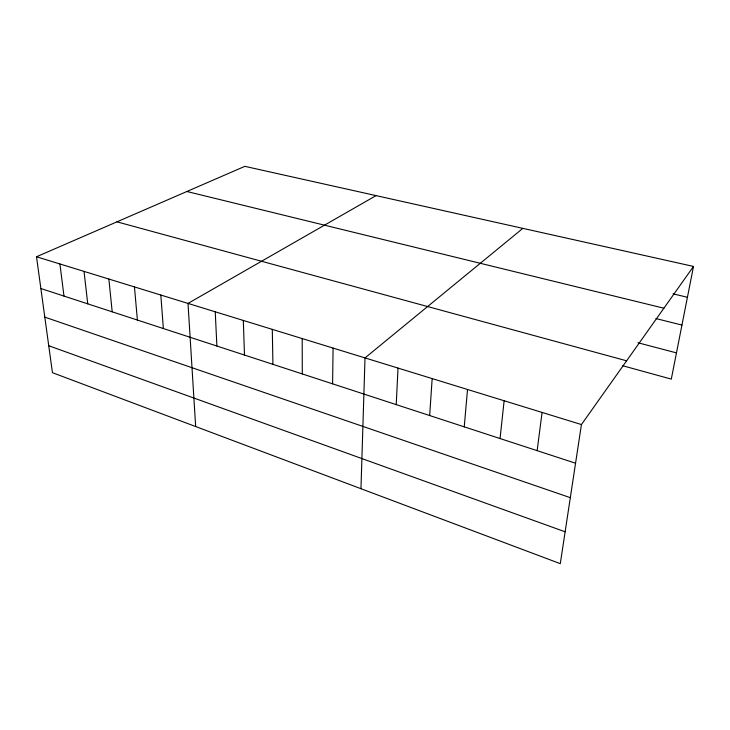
<?xml version="1.0" encoding="UTF-8"?>
<svg xmlns="http://www.w3.org/2000/svg" width="730" height="730" viewBox="0 0 730 730"><rect width="100%" height="100%" fill="white"/><g stroke="black" fill="none" stroke-linecap="round" stroke-linejoin="round"><path stroke-width="1.09" d="M332.597 383.834L333.081 348.082M360.967 488.708L365.009 357.919L522.853 228.362M396.226 404.621L398.014 368.075M429.669 415.543L432.16 378.596M464.253 426.84L467.51 389.482M500.05 438.538L504.129 400.752M537.134 450.656L542.08 412.441M693.5 266.432L581.436 424.559L560.284 563.66L52.441 372.692L36.5 256.759L244.842 166.34L693.5 266.432L671.299 379.116L622.763 365.757M376.06 195.613L188.011 303.415L195.658 426.548M673.078 293.862L687.423 297.265M186.871 191.497L663.889 308.215M655.905 318.554L681.948 325.069M637.947 342.753L676.464 352.891M116.964 221.838L626.614 360.812M36.5 256.759L581.436 424.559M40.871 288.523L575.559 463.212M44.804 317.13L570.322 497.668M48.737 345.737L565.13 531.796M59.924 263.977L63.966 296.07M84.032 271.396L87.737 303.835M108.861 279.043L112.201 311.829M134.448 286.926L137.395 320.059M160.819 295.039L163.356 328.536M215.24 311.801L216.883 346.029M243.318 320.443L244.477 355.045M272.29 329.367L272.929 364.334M302.193 338.574L302.293 373.933"/></g></svg>
